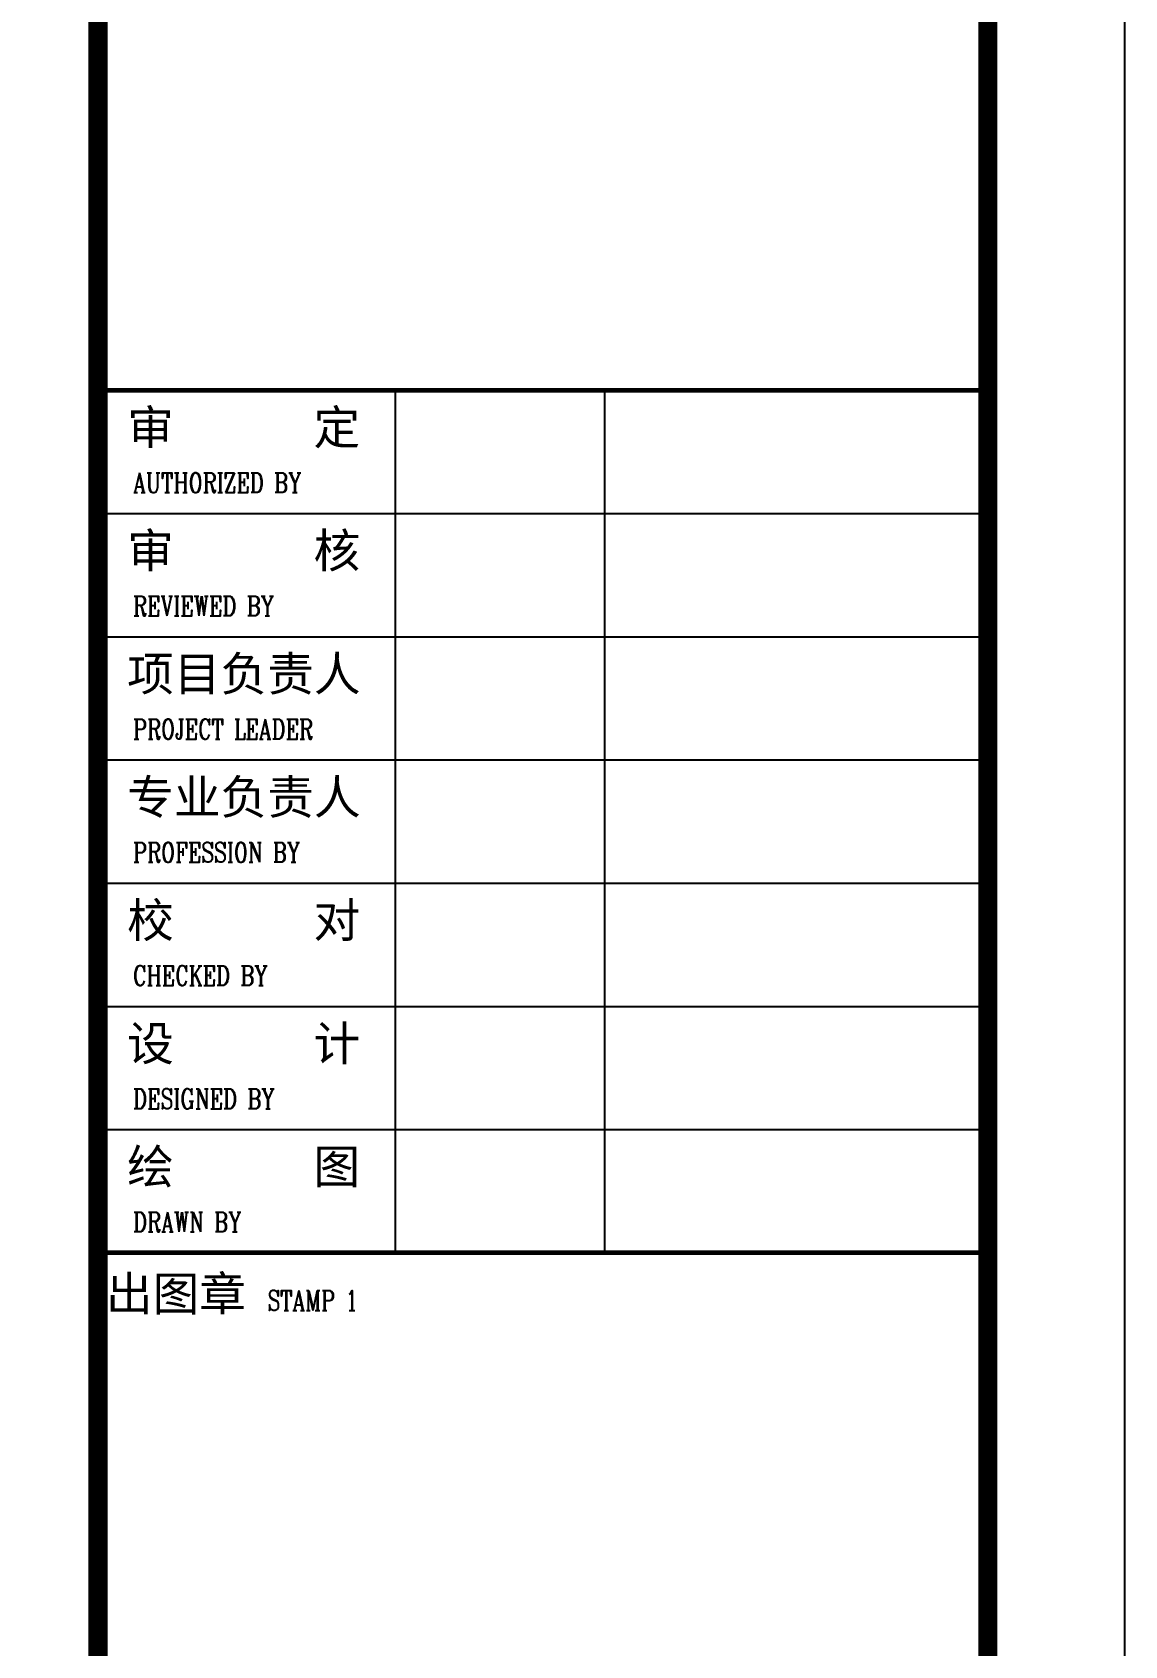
# Model space of a CAD drawing. Extents: x -173215 to 463891, y -864580 to -620646.
# Drawn here: x -15847 to -7867, y -718921 to -707136 of the extents above; entities that cross this region are included whole.
import ezdxf

# ---------------------------------------------------------------- set-up
doc = ezdxf.new("R2010")
doc.units = 0
doc.header["$LTSCALE"] = 500
doc.header["$MEASUREMENT"] = 0
doc.layers.add('WALL', color=6, linetype='CONTINUOUS')
doc.layers.add('图框', color=4, linetype='CONTINUOUS')
doc.styles.add('iIcon2', font='')
doc.styles.add('MIMI-TKWZ', font='romanc.shx', dxfattribs={"width": 0.75, "oblique": 15, "bigfont": 'bigfont.shx'})
doc.styles.get('iIcon2').set_extended_font_data('SimSun')

# ---------------------------------------------------------------- blocks, each defined once
blk = doc.blocks.new('sdfs')
at = {"layer": '图框'}
for p, q in [((907163, 384863), (913663, 384863)), ((907163, 384863), (913663, 384863)), ((909335, 384863), (909335, 378563)), ((910863, 384863), (910863, 378563)), ((907163, 383963), (913663, 383963)), ((907163, 383063), (913663, 383063)), ((907163, 382163), (913663, 382163)), ((907163, 381263), (913663, 381263)), ((907163, 380363), (913663, 380363)), ((907163, 379463), (913663, 379463))]:
    blk.add_line(p, q, dxfattribs=at)
blk.add_lwpolyline([(855263, 357263), (914663, 357263), (914663, 399263), (855263, 399263)], close=True, dxfattribs=at)
at = {"layer": '图框', "const_width": 140}
for points in [[(857763, 398263), (913663, 398263), (913663, 358263), (857763, 358263)], [(913663, 398263), (907163, 398263), (907163, 358263), (913663, 358263)]]:
    blk.add_lwpolyline(points, close=True, dxfattribs=at)
at = {"layer": '图框', "const_width": 35}
for points in [[(907163, 384863), (913663, 384863)], [(907163, 378563), (913663, 378563)]]:
    blk.add_lwpolyline(points, dxfattribs=at)
at = {"layer": '图框', "style": 'iIcon2'}
for s, p in [('审      定', (907376, 384467)), ('审      核', (907376, 383567)), ('项目负责人', (907376, 382667)), ('专业负责人', (907376, 381767)), ('校      对', (907376, 380867)), ('设      计', (907376, 379967)), ('绘      图', (907376, 379067)), ('出图章', (907221, 378139))]:
    blk.add_text(s, height=250, dxfattribs=at).set_placement(p)
at = {"layer": '图框', "style": 'MIMI-TKWZ', "width": 0.75}
for s, p in [('AUTHORIZED BY', (907419, 384115)), ('REVIEWED BY', (907419, 383215)), ('PROJECT LEADER', (907419, 382315)), ('PROFESSION BY', (907419, 381415)), ('CHECKED BY', (907419, 380515)), ('DESIGNED BY', (907419, 379615)), ('DRAWN BY', (907419, 378715)), ('STAMP 1', (908401, 378142))]:
    blk.add_text(s, height=145, dxfattribs=at).set_placement(p)

msp = doc.modelspace()

# ---------------------------------------------------------------- block references
at = {"layer": 'WALL'}
msp.add_blockref('sdfs', (-922530.2, -1094614), dxfattribs=at)

doc.saveas('drawing.dxf')
